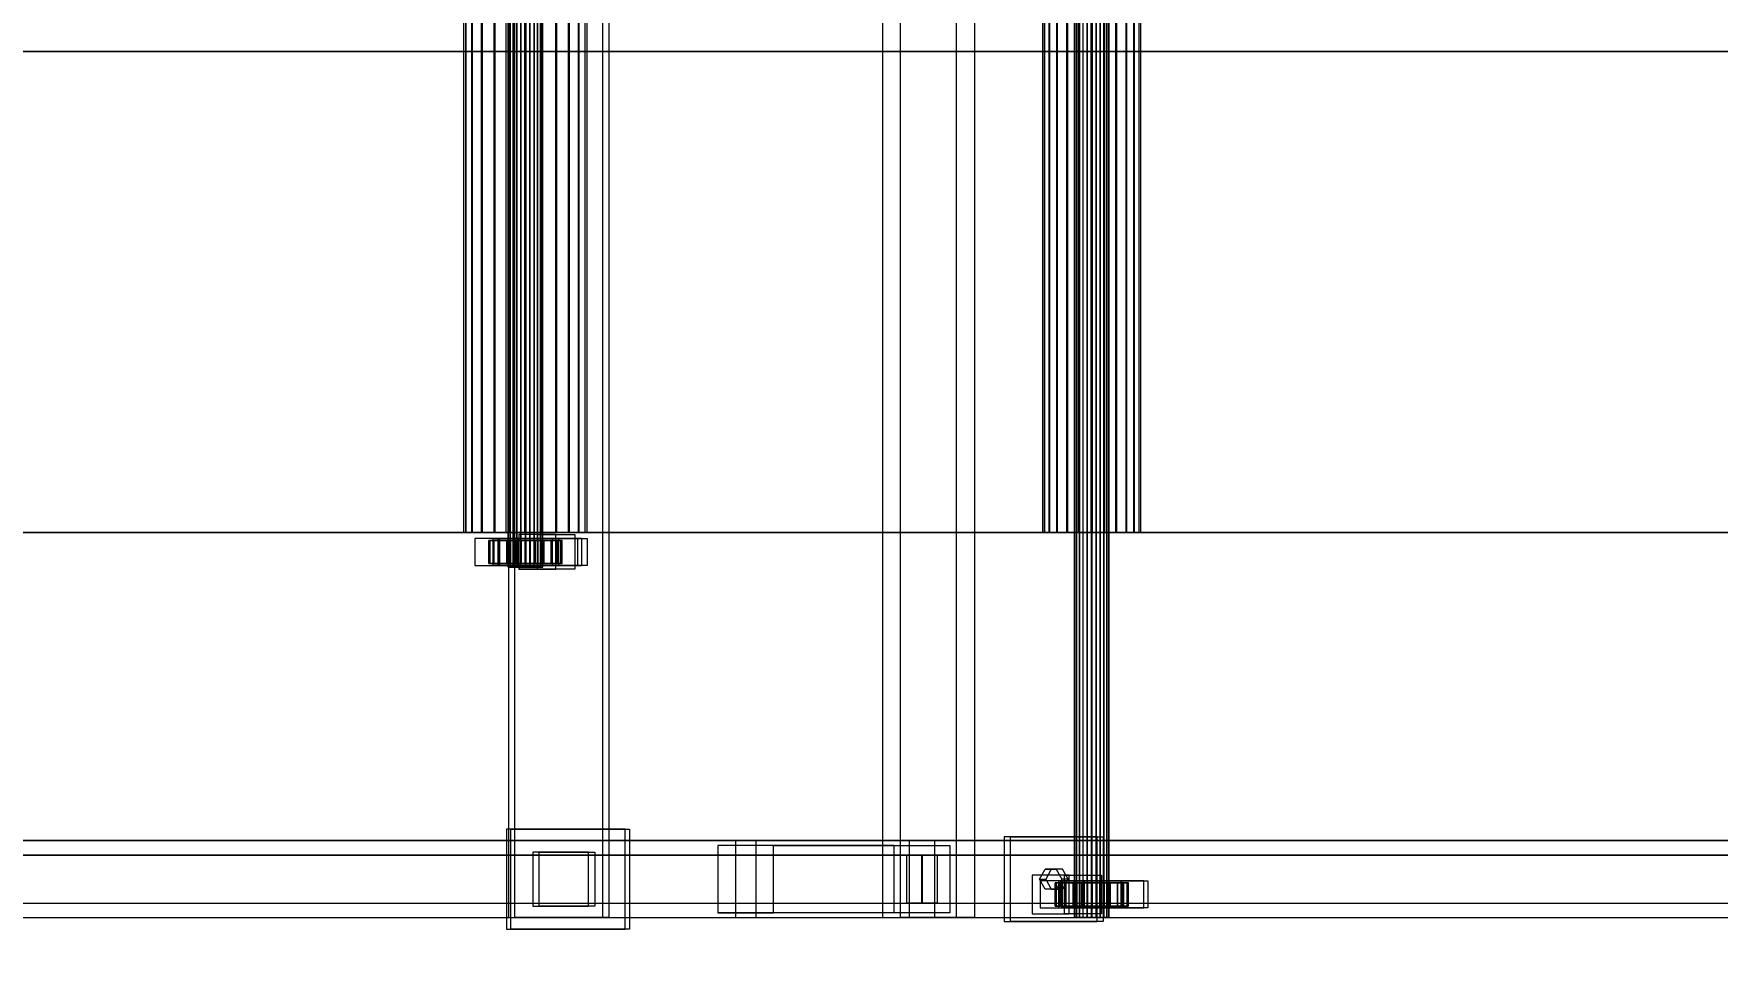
# Model space of a CAD drawing. Header units: millimetres. Extents: x -191664 to 191490, y -197311 to 10263.
# Drawn here: x 29391 to 30266, y -18473 to -17991 of the extents above; entities that cross this region are included whole.
import ezdxf

# ---------------------------------------------------------------- set-up
doc = ezdxf.new("R2010")
doc.units = ezdxf.units.MM
doc.layers.add('COTAS_INSTALACION_P', color=30, linetype='Continuous', lineweight=0)
doc.layers.add('superior_C03', color=7, linetype='Continuous', lineweight=0)
doc.dimstyles.new('PLANTA_100', dxfattribs={"dimtxt": 250, "dimasz": 150, "dimexe": 150, "dimexo": 80, "dimgap": 100, "dimtad": 1, "dimtih": 1, "dimtoh": 1, "dimdec": 1, "dimdsep": 46, "dimcen": 0.09, "dimclrd": 1, "dimclre": 1, "dimclrt": 1, "dimadec": 0, "dimazin": 0, "dimtfac": 1, "dimtdec": 4, "dimtofl": 0, "dimtmove": 0, "dimatfit": 3, "dimfxl": 1, "dimtolj": 1, "dimtzin": 0, "dimarcsym": 0})

# ---------------------------------------------------------------- blocks, each defined once
blk = doc.blocks.new('*D5')
at = {"layer": 'COTAS_INSTALACION_P', "color": 1, "lineweight": -2, "transparency": 16777216}
for p, q in [((-1000, -18080), (-1000, -25850)), ((60117.12, -18080), (60117.12, -25850)), ((-850, -25700), (59967.12, -25700))]:
    blk.add_line(p, q, dxfattribs=at)
at = {"layer": 'COTAS_INSTALACION_P', "color": 1, "transparency": 16777216}
for points in [[(-850, -25675), (-850, -25725), (-1000, -25700)], [(59967.12, -25675), (59967.12, -25725), (60117.12, -25700)]]:
    blk.add_solid(points, dxfattribs=at)
at = {"layer": 'Defpoints', "color": 0, "transparency": 16777216}
for p in [(-1000, -18000), (60117.12, -18000), (60117.12, -25700)]:
    blk.add_point(p, dxfattribs=at)

msp = doc.modelspace()

# ---------------------------------------------------------------- linework, layer by layer
at = {"layer": 'superior_C03', "color": 139, "true_color": 0x354b57}
for p, q in [((29638.17, -17550), (29638.17, -18450)), ((29641.4, -18450), (29641.4, -17550)), ((29687.09, -18450), (29687.09, -17550)), ((29690.32, -17550), (29690.32, -18450)), ((29832.38, -17550), (29832.38, -18450)), ((29841.8, -18450), (29841.8, -17550)), ((29870.9, -18450), (29870.9, -17550)), ((29880.33, -17550), (29880.33, -18450)), ((29630.22, -18253), (29620.59, -18253)), ((29620.59, -18253), (29620.59, -18267)), ((29633.52, -18253), (29620.59, -18253)), ((29676.31, -18253), (29630.09, -18253)), ((29630.09, -18253), (29630.09, -18267)), ((29632.78, -18253), (29630.09, -18253)), ((29630.22, -18267), (29630.22, -18253)), ((29630.22, -18253), (29643.15, -18253)), ((29632.78, -18267), (29632.78, -18253)), ((29632.78, -18253), (29679.01, -18253)), ((29633.52, -18267), (29633.52, -18253)), ((29633.52, -18253), (29643.15, -18253)), ((29643.15, -18253), (29643.15, -18267)), ((29662.83, -18251), (29643.57, -18251)), ((29643.57, -18251), (29643.57, -18269)), ((29653.27, -18251), (29643.57, -18251)), ((29661.04, -18253), (29651.41, -18253)), ((29651.41, -18253), (29651.41, -18267)), ((29664.33, -18253), (29651.41, -18253)), ((29653.27, -18269), (29653.27, -18251)), ((29653.27, -18251), (29672.53, -18251)), ((29661.04, -18267), (29661.04, -18253)), ((29661.04, -18253), (29673.96, -18253)), ((29662.83, -18269), (29662.83, -18251)), ((29662.83, -18251), (29672.53, -18251)), ((29664.33, -18267), (29664.33, -18253)), ((29664.33, -18253), (29673.96, -18253)), ((29672.53, -18251), (29672.53, -18269)), ((29673.96, -18253), (29673.96, -18267)), ((29676.31, -18267), (29676.31, -18253)), ((29676.31, -18253), (29679.01, -18253)), ((29679.01, -18253), (29679.01, -18267)), ((29620.59, -18267), (29630.22, -18267)), ((29620.59, -18267), (29633.52, -18267)), ((29630.09, -18267), (29676.31, -18267)), ((29630.09, -18267), (29632.78, -18267)), ((29643.15, -18267), (29630.22, -18267)), ((29679.01, -18267), (29632.78, -18267)), ((29643.15, -18267), (29633.52, -18267)), ((29643.57, -18269), (29662.83, -18269)), ((29653.27, -18269), (29643.57, -18269)), ((29651.41, -18267), (29661.04, -18267)), ((29651.41, -18267), (29664.33, -18267)), ((29672.53, -18269), (29653.27, -18269)), ((29673.96, -18267), (29661.04, -18267)), ((29672.53, -18269), (29662.83, -18269)), ((29673.96, -18267), (29664.33, -18267)), ((29679.01, -18267), (29676.31, -18267)), ((29756.03, -18410), (28600.37, -18410)), ((28611.14, -18410), (29766.81, -18410)), ((29846.25, -18410), (28690.59, -18410)), ((28704.05, -18410), (29859.72, -18410)), ((29698.83, -18404), (29637.2, -18404)), ((29637.2, -18404), (29637.2, -18456)), ((29639.35, -18404), (29637.2, -18404)), ((29639.35, -18456), (29639.35, -18404)), ((29639.35, -18404), (29700.99, -18404)), ((29698.83, -18456), (29698.83, -18404)), ((29698.83, -18404), (29700.99, -18404)), ((29700.99, -18404), (29700.99, -18456)), ((29756.03, -18410), (29756.03, -18450)), ((29766.81, -18410), (29756.03, -18410)), ((30911.7, -18410), (29756.03, -18410)), ((29766.81, -18450), (29766.81, -18410)), ((29766.81, -18410), (30922.47, -18410)), ((29846.25, -18410), (29846.25, -18450)), ((29859.72, -18410), (29846.25, -18410)), ((31001.92, -18410), (29846.25, -18410)), ((29859.72, -18450), (29859.72, -18410)), ((29859.72, -18410), (31015.38, -18410)), ((29943.9, -18408), (29895.74, -18408)), ((29895.74, -18408), (29895.74, -18452)), ((29898.97, -18408), (29895.74, -18408)), ((29898.97, -18452), (29898.97, -18408)), ((29898.97, -18408), (29947.13, -18408)), ((29943.9, -18452), (29943.9, -18408)), ((29943.9, -18408), (29947.13, -18408)), ((29947.13, -18408), (29947.13, -18452)), ((28605.71, -18417.5), (29852.93, -18417.5)), ((29853.04, -18417.5), (28605.81, -18417.5)), ((29679.77, -18416), (29650.87, -18416)), ((29650.87, -18416), (29650.87, -18444)), ((29654.11, -18416), (29650.87, -18416)), ((29654.11, -18444), (29654.11, -18416)), ((29654.11, -18416), (29683, -18416)), ((29679.77, -18444), (29679.77, -18416)), ((29679.77, -18416), (29683, -18416)), ((29683, -18416), (29683, -18444)), ((29775.87, -18412.5), (29746.98, -18412.5)), ((29746.98, -18412.5), (29746.98, -18447.5)), ((29838.54, -18412.5), (29746.98, -18412.5)), ((29775.87, -18447.5), (29775.87, -18412.5)), ((29775.87, -18412.5), (29867.43, -18412.5)), ((29838.54, -18447.5), (29838.54, -18412.5)), ((29838.54, -18412.5), (29867.43, -18412.5)), ((29845.16, -18417.5), (29860.81, -18417.5)), ((29845.16, -18442.5), (29845.16, -18417.5)), ((30909.26, -18417.5), (29845.16, -18417.5)), ((29852.93, -18442.5), (29852.93, -18417.5)), ((29852.93, -18417.5), (29853.04, -18417.5)), ((29853.04, -18417.5), (29853.04, -18442.5)), ((29860.81, -18417.5), (29860.81, -18442.5)), ((29860.81, -18417.5), (30924.91, -18417.5)), ((29867.43, -18412.5), (29867.43, -18447.5)), ((29929.45, -18428), (29910.19, -18428)), ((29910.19, -18428), (29910.19, -18448)), ((29926.99, -18428), (29910.19, -18428)), ((29926.99, -18448), (29926.99, -18428)), ((29926.99, -18428), (29946.25, -18428)), ((29929.45, -18448), (29929.45, -18428)), ((29929.45, -18428), (29946.25, -18428)), ((29946.25, -18428), (29946.25, -18448)), ((29925.92, -18431), (29914.36, -18431)), ((29914.36, -18431), (29914.36, -18445)), ((29925.67, -18431), (29914.36, -18431)), ((29968.2, -18431), (29923.9, -18431)), ((29923.9, -18431), (29923.9, -18445)), ((29926.05, -18431), (29923.9, -18431)), ((29925.67, -18445), (29925.67, -18431)), ((29925.67, -18431), (29937.23, -18431)), ((29925.92, -18445), (29925.92, -18431)), ((29925.92, -18431), (29937.23, -18431)), ((29926.05, -18445), (29926.05, -18431)), ((29926.05, -18431), (29970.35, -18431)), ((29937.23, -18431), (29937.23, -18445)), ((29956.73, -18431), (29945.18, -18431)), ((29945.18, -18431), (29945.18, -18445)), ((29956.49, -18431), (29945.18, -18431)), ((29956.49, -18445), (29956.49, -18431)), ((29956.49, -18431), (29968.04, -18431)), ((29956.73, -18445), (29956.73, -18431)), ((29956.73, -18431), (29968.04, -18431)), ((29968.04, -18431), (29968.04, -18445)), ((29968.2, -18445), (29968.2, -18431)), ((29968.2, -18431), (29970.35, -18431)), ((29970.35, -18431), (29970.35, -18445)), ((28605.71, -18442.5), (29852.93, -18442.5)), ((28605.81, -18442.5), (29853.04, -18442.5)), ((29650.87, -18444), (29679.77, -18444)), ((29650.87, -18444), (29654.11, -18444)), ((29683, -18444), (29654.11, -18444)), ((29683, -18444), (29679.77, -18444)), ((29860.81, -18442.5), (29845.16, -18442.5)), ((29845.16, -18442.5), (30909.26, -18442.5)), ((29853.04, -18442.5), (29852.93, -18442.5)), ((29860.81, -18442.5), (30924.91, -18442.5)), ((29914.36, -18445), (29925.92, -18445)), ((29914.36, -18445), (29925.67, -18445)), ((29923.9, -18445), (29968.2, -18445)), ((29923.9, -18445), (29926.05, -18445)), ((29937.23, -18445), (29925.67, -18445)), ((29937.23, -18445), (29925.92, -18445)), ((29970.35, -18445), (29926.05, -18445)), ((29945.18, -18445), (29956.73, -18445)), ((29945.18, -18445), (29956.49, -18445)), ((29968.04, -18445), (29956.49, -18445)), ((29968.04, -18445), (29956.73, -18445)), ((29970.35, -18445), (29968.2, -18445)), ((28600.37, -18450), (29756.03, -18450)), ((28611.14, -18450), (29766.81, -18450)), ((28690.59, -18450), (29846.25, -18450)), ((28704.05, -18450), (29859.72, -18450)), ((29638.17, -18450), (29687.09, -18450)), ((29638.17, -18450), (29641.4, -18450)), ((29690.32, -18450), (29641.4, -18450)), ((29690.32, -18450), (29687.09, -18450)), ((29746.98, -18447.5), (29775.87, -18447.5)), ((29838.54, -18447.5), (29746.98, -18447.5)), ((29756.03, -18450), (29766.81, -18450)), ((29756.03, -18450), (30911.7, -18450)), ((29766.81, -18450), (30922.47, -18450)), ((29867.43, -18447.5), (29775.87, -18447.5)), ((29832.38, -18450), (29870.9, -18450)), ((29832.38, -18450), (29841.8, -18450)), ((29867.43, -18447.5), (29838.54, -18447.5)), ((29880.33, -18450), (29841.8, -18450)), ((29846.25, -18450), (29859.72, -18450)), ((29846.25, -18450), (31001.92, -18450)), ((29859.72, -18450), (31015.38, -18450)), ((29880.33, -18450), (29870.9, -18450)), ((29895.74, -18452), (29943.9, -18452)), ((29895.74, -18452), (29898.97, -18452)), ((29947.13, -18452), (29898.97, -18452)), ((29910.19, -18448), (29929.45, -18448)), ((29910.19, -18448), (29926.99, -18448)), ((29946.25, -18448), (29926.99, -18448)), ((29946.25, -18448), (29929.45, -18448)), ((29947.13, -18452), (29943.9, -18452)), ((29637.2, -18456), (29698.83, -18456)), ((29637.2, -18456), (29639.35, -18456)), ((29700.99, -18456), (29639.35, -18456)), ((29700.99, -18456), (29698.83, -18456))]:
    msp.add_line(p, q, dxfattribs=at)
at = {"layer": 'superior_C03', "color": 9, "true_color": 0xbac6cb}
for p, q in [((29932.2, -18450), (29932.2, -17550)), ((29932.48, -18450), (29932.48, -17550)), ((29932.53, -18450), (29932.53, -17550)), ((29933.36, -18450), (29933.36, -17550)), ((29933.46, -18450), (29933.46, -17550)), ((29934.77, -18450), (29934.77, -17550)), ((29934.91, -18450), (29934.91, -17550)), ((29936.62, -18450), (29936.62, -17550)), ((29936.79, -18450), (29936.79, -17550)), ((29938.78, -18450), (29938.78, -17550)), ((29938.97, -18450), (29938.97, -17550)), ((29941.1, -18450), (29941.1, -17550)), ((29941.3, -18450), (29941.3, -17550)), ((29943.44, -18450), (29943.44, -17550)), ((29943.63, -18450), (29943.63, -17550)), ((29945.62, -18450), (29945.62, -17550)), ((29945.79, -18450), (29945.79, -17550)), ((29947.5, -18450), (29947.5, -17550)), ((29947.63, -18450), (29947.63, -17550)), ((29948.95, -18450), (29948.95, -17550)), ((29949.04, -18450), (29949.04, -17550)), ((29949.87, -17550), (29949.87, -18450)), ((29949.92, -18450), (29949.92, -17550)), ((29950.2, -18450), (29950.2, -17550)), ((29638.01, -18268), (29638.01, -17732)), ((29638.29, -18268), (29638.29, -17732)), ((29638.34, -18268), (29638.34, -17732)), ((29639.16, -18268), (29639.16, -17732)), ((29639.26, -18268), (29639.26, -17732)), ((29640.57, -18268), (29640.57, -17732)), ((29640.71, -18268), (29640.71, -17732)), ((29642.42, -18268), (29642.42, -17732)), ((29642.59, -18268), (29642.59, -17732)), ((29644.58, -18268), (29644.58, -17732)), ((29644.77, -18268), (29644.77, -17732)), ((29646.91, -18268), (29646.91, -17732)), ((29647.11, -18268), (29647.11, -17732)), ((29649.24, -18268), (29649.24, -17732)), ((29649.43, -18268), (29649.43, -17732)), ((29651.42, -18268), (29651.42, -17732)), ((29651.59, -18268), (29651.59, -17732)), ((29653.3, -18268), (29653.3, -17732)), ((29653.44, -18268), (29653.44, -17732)), ((29654.75, -18268), (29654.75, -17732)), ((29654.85, -18268), (29654.85, -17732)), ((29655.67, -17732), (29655.67, -18268)), ((29655.73, -18268), (29655.73, -17732)), ((29656.01, -18268), (29656.01, -17732)), ((29638.34, -18268), (29638.01, -18268)), ((29638.01, -18268), (29638.29, -18268)), ((29638.29, -18268), (29639.16, -18268)), ((29639.26, -18268), (29638.34, -18268)), ((29639.16, -18268), (29640.57, -18268)), ((29640.71, -18268), (29639.26, -18268)), ((29640.57, -18268), (29642.42, -18268)), ((29642.59, -18268), (29640.71, -18268)), ((29642.42, -18268), (29644.58, -18268)), ((29644.77, -18268), (29642.59, -18268)), ((29644.58, -18268), (29646.91, -18268)), ((29647.11, -18268), (29644.77, -18268)), ((29646.91, -18268), (29649.24, -18268)), ((29649.43, -18268), (29647.11, -18268)), ((29649.24, -18268), (29651.42, -18268)), ((29651.59, -18268), (29649.43, -18268)), ((29651.42, -18268), (29653.3, -18268)), ((29653.44, -18268), (29651.59, -18268)), ((29653.3, -18268), (29654.75, -18268)), ((29654.85, -18268), (29653.44, -18268)), ((29654.75, -18268), (29655.67, -18268)), ((29655.73, -18268), (29654.85, -18268)), ((29655.67, -18268), (29656.01, -18268)), ((29656.01, -18268), (29655.73, -18268)), ((29932.53, -18450), (29932.2, -18450)), ((29932.2, -18450), (29932.48, -18450)), ((29932.48, -18450), (29933.36, -18450)), ((29933.46, -18450), (29932.53, -18450)), ((29933.36, -18450), (29934.77, -18450)), ((29934.91, -18450), (29933.46, -18450)), ((29934.77, -18450), (29936.62, -18450)), ((29936.79, -18450), (29934.91, -18450)), ((29936.62, -18450), (29938.78, -18450)), ((29938.97, -18450), (29936.79, -18450)), ((29938.78, -18450), (29941.1, -18450)), ((29941.3, -18450), (29938.97, -18450)), ((29941.1, -18450), (29943.44, -18450)), ((29943.63, -18450), (29941.3, -18450)), ((29943.44, -18450), (29945.62, -18450)), ((29945.79, -18450), (29943.63, -18450)), ((29945.62, -18450), (29947.5, -18450)), ((29947.63, -18450), (29945.79, -18450)), ((29947.5, -18450), (29948.95, -18450)), ((29949.04, -18450), (29947.63, -18450)), ((29948.95, -18450), (29949.87, -18450)), ((29949.92, -18450), (29949.04, -18450)), ((29949.87, -18450), (29950.2, -18450)), ((29950.2, -18450), (29949.92, -18450))]:
    msp.add_line(p, q, dxfattribs=at)
at = {"layer": 'superior_C03', "color": 252, "true_color": 0x83939a}
for p, q in [((29615.01, -18250), (29615.01, -17750)), ((29616.01, -18250), (29616.01, -17750)), ((29616.19, -18250), (29616.19, -17750)), ((29619.12, -18250), (29619.12, -17750)), ((29619.47, -18250), (29619.47, -17750)), ((29624.14, -18250), (29624.14, -17750)), ((29624.63, -18250), (29624.63, -17750)), ((29630.71, -18250), (29630.71, -17750)), ((29631.31, -18250), (29631.31, -17750)), ((29638.39, -18250), (29638.39, -17750)), ((29639.06, -18250), (29639.06, -17750)), ((29646.66, -18250), (29646.66, -17750)), ((29647.36, -18250), (29647.36, -17750)), ((29654.95, -18250), (29654.95, -17750)), ((29655.63, -18250), (29655.63, -17750)), ((29662.71, -18250), (29662.71, -17750)), ((29663.31, -18250), (29663.31, -17750)), ((29669.39, -18250), (29669.39, -17750)), ((29669.88, -18250), (29669.88, -17750)), ((29674.54, -18250), (29674.54, -17750)), ((29674.89, -18250), (29674.89, -17750)), ((29677.83, -17750), (29677.83, -18250)), ((29678.01, -18250), (29678.01, -17750)), ((29679.01, -18250), (29679.01, -17750)), ((29915.8, -18250), (29915.8, -17750)), ((29916.6, -18250), (29916.6, -17750)), ((29916.74, -18250), (29916.74, -17750)), ((29919.07, -18250), (29919.07, -17750)), ((29919.34, -18250), (29919.34, -17750)), ((29923.05, -18250), (29923.05, -17750)), ((29923.44, -18250), (29923.44, -17750)), ((29928.26, -18250), (29928.26, -17750)), ((29928.74, -18250), (29928.74, -17750)), ((29934.36, -18250), (29934.36, -17750)), ((29934.9, -18250), (29934.9, -17750)), ((29940.93, -18250), (29940.93, -17750)), ((29941.48, -18250), (29941.48, -17750)), ((29947.51, -18250), (29947.51, -17750)), ((29948.04, -18250), (29948.04, -17750)), ((29953.66, -18250), (29953.66, -17750)), ((29954.14, -18250), (29954.14, -17750)), ((29958.97, -18250), (29958.97, -17750)), ((29959.36, -18250), (29959.36, -17750)), ((29963.06, -18250), (29963.06, -17750)), ((29963.34, -18250), (29963.34, -17750)), ((29965.66, -17750), (29965.66, -18250)), ((29965.81, -18250), (29965.81, -17750)), ((29966.6, -18250), (29966.6, -17750)), ((29616.19, -18250), (29615.01, -18250)), ((29615.01, -18250), (29616.01, -18250)), ((29616.01, -18250), (29619.12, -18250)), ((29619.47, -18250), (29616.19, -18250)), ((29619.12, -18250), (29624.14, -18250)), ((29624.63, -18250), (29619.47, -18250)), ((29624.14, -18250), (29630.71, -18250)), ((29631.31, -18250), (29624.63, -18250)), ((29630.71, -18250), (29638.39, -18250)), ((29639.06, -18250), (29631.31, -18250)), ((29638.39, -18250), (29646.66, -18250)), ((29647.36, -18250), (29639.06, -18250)), ((29646.66, -18250), (29654.95, -18250)), ((29655.63, -18250), (29647.36, -18250)), ((29654.95, -18250), (29662.71, -18250)), ((29663.31, -18250), (29655.63, -18250)), ((29662.71, -18250), (29669.39, -18250)), ((29669.88, -18250), (29663.31, -18250)), ((29669.39, -18250), (29674.54, -18250)), ((29674.89, -18250), (29669.88, -18250)), ((29674.54, -18250), (29677.83, -18250)), ((29678.01, -18250), (29674.89, -18250)), ((29677.83, -18250), (29679.01, -18250)), ((29679.01, -18250), (29678.01, -18250)), ((29916.74, -18250), (29915.8, -18250)), ((29915.8, -18250), (29916.6, -18250)), ((29916.6, -18250), (29919.07, -18250)), ((29919.34, -18250), (29916.74, -18250)), ((29919.07, -18250), (29923.05, -18250)), ((29923.44, -18250), (29919.34, -18250)), ((29923.05, -18250), (29928.26, -18250)), ((29928.74, -18250), (29923.44, -18250)), ((29928.26, -18250), (29934.36, -18250)), ((29934.9, -18250), (29928.74, -18250)), ((29934.36, -18250), (29940.93, -18250)), ((29941.48, -18250), (29934.9, -18250)), ((29940.93, -18250), (29947.51, -18250)), ((29948.04, -18250), (29941.48, -18250)), ((29947.51, -18250), (29953.66, -18250)), ((29954.14, -18250), (29948.04, -18250)), ((29953.66, -18250), (29958.97, -18250)), ((29959.36, -18250), (29954.14, -18250)), ((29958.97, -18250), (29963.06, -18250)), ((29963.34, -18250), (29959.36, -18250)), ((29963.06, -18250), (29965.66, -18250)), ((29965.81, -18250), (29963.34, -18250)), ((29965.66, -18250), (29966.6, -18250)), ((29966.6, -18250), (29965.81, -18250))]:
    msp.add_line(p, q, dxfattribs=at)
at = {"layer": 'superior_C03', "color": 139, "true_color": 0x345e4e}
for p, q in [((29636.77, -17750), (29636.77, -18000)), ((29638.39, -18000), (29638.39, -17750)), ((28692.98, -18000), (29636.77, -18000)), ((29638.39, -18000), (28694.6, -18000)), ((29636.77, -18000), (29636.77, -18250)), ((29636.77, -18000), (30580.57, -18000)), ((29638.39, -18250), (29638.39, -18000)), ((30582.18, -18000), (29638.39, -18000)), ((28692.98, -18250), (29636.77, -18250)), ((28694.6, -18250), (29638.39, -18250)), ((29636.77, -18250), (29638.39, -18250)), ((29636.77, -18250), (30580.57, -18250)), ((29638.39, -18250), (30582.18, -18250))]:
    msp.add_line(p, q, dxfattribs=at)
at = {"layer": 'superior_C03', "color": 251, "true_color": 0x586d65}
for p, q in [((36944.05, -18250), (27467.6, -18250)), ((27468.94, -18250), (36945.39, -18250))]:
    msp.add_line(p, q, dxfattribs=at)
at = {"layer": 'superior_C03', "color": 155, "true_color": 0x617580}
for p, q in [((29628.6, -18254), (29628.01, -18254)), ((29628.01, -18254), (29638.01, -18254)), ((29628.01, -18266), (29628.01, -18254)), ((29628.01, -18254), (29628.71, -18254)), ((29630.45, -18254), (29628.6, -18254)), ((29628.6, -18254), (29638.29, -18254)), ((29628.6, -18266), (29628.6, -18254)), ((29628.71, -18254), (29638.34, -18254)), ((29628.71, -18266), (29628.71, -18254)), ((29628.71, -18254), (29630.66, -18254)), ((29633.43, -18254), (29630.45, -18254)), ((29630.45, -18254), (29639.16, -18254)), ((29630.45, -18266), (29630.45, -18254)), ((29630.66, -18254), (29639.26, -18254)), ((29630.66, -18266), (29630.66, -18254)), ((29630.66, -18254), (29633.72, -18254)), ((29637.33, -18254), (29633.43, -18254)), ((29633.43, -18254), (29640.57, -18254)), ((29633.43, -18266), (29633.43, -18254)), ((29633.72, -18254), (29640.71, -18254)), ((29633.72, -18266), (29633.72, -18254)), ((29633.72, -18254), (29637.69, -18254)), ((29641.89, -18254), (29637.33, -18254)), ((29637.33, -18254), (29642.42, -18254)), ((29637.33, -18266), (29637.33, -18254)), ((29637.69, -18254), (29642.59, -18254)), ((29637.69, -18266), (29637.69, -18254)), ((29637.69, -18254), (29642.29, -18254)), ((29638.01, -18254), (29638.29, -18254)), ((29638.01, -18254), (29638.01, -18266)), ((29638.34, -18254), (29638.01, -18254)), ((29638.29, -18254), (29639.16, -18254)), ((29638.29, -18254), (29638.29, -18266)), ((29638.34, -18254), (29638.34, -18266)), ((29639.26, -18254), (29638.34, -18254)), ((29639.16, -18254), (29640.57, -18254)), ((29639.16, -18254), (29639.16, -18266)), ((29639.26, -18254), (29639.26, -18266)), ((29640.71, -18254), (29639.26, -18254)), ((29640.57, -18254), (29642.42, -18254)), ((29640.57, -18254), (29640.57, -18266)), ((29640.71, -18254), (29640.71, -18266)), ((29642.59, -18254), (29640.71, -18254)), ((29646.8, -18254), (29641.89, -18254)), ((29641.89, -18254), (29644.58, -18254)), ((29641.89, -18266), (29641.89, -18254)), ((29642.29, -18254), (29644.77, -18254)), ((29642.29, -18266), (29642.29, -18254)), ((29642.29, -18254), (29647.21, -18254)), ((29642.42, -18254), (29644.58, -18254)), ((29642.42, -18254), (29642.42, -18266)), ((29642.59, -18254), (29642.59, -18266)), ((29644.77, -18254), (29642.59, -18254)), ((29644.58, -18254), (29646.91, -18254)), ((29644.58, -18254), (29644.58, -18266)), ((29644.77, -18254), (29644.77, -18266)), ((29647.11, -18254), (29644.77, -18254)), ((29651.73, -18254), (29646.8, -18254)), ((29646.8, -18254), (29646.91, -18254)), ((29646.8, -18266), (29646.8, -18254)), ((29646.91, -18254), (29649.24, -18254)), ((29646.91, -18254), (29646.91, -18266)), ((29647.21, -18254), (29647.11, -18254)), ((29647.11, -18254), (29647.11, -18266)), ((29649.43, -18254), (29647.11, -18254)), ((29647.21, -18266), (29647.21, -18254)), ((29647.21, -18254), (29652.12, -18254)), ((29651.73, -18254), (29649.24, -18254)), ((29649.24, -18254), (29651.42, -18254)), ((29649.24, -18254), (29649.24, -18266)), ((29652.12, -18254), (29649.43, -18254)), ((29649.43, -18254), (29649.43, -18266)), ((29651.59, -18254), (29649.43, -18254)), ((29656.33, -18254), (29651.42, -18254)), ((29651.42, -18254), (29653.3, -18254)), ((29651.42, -18254), (29651.42, -18266)), ((29656.69, -18254), (29651.59, -18254)), ((29651.59, -18254), (29651.59, -18266)), ((29653.44, -18254), (29651.59, -18254)), ((29656.33, -18254), (29651.73, -18254)), ((29651.73, -18266), (29651.73, -18254)), ((29652.12, -18266), (29652.12, -18254)), ((29652.12, -18254), (29656.69, -18254)), ((29660.3, -18254), (29653.3, -18254)), ((29653.3, -18254), (29654.75, -18254)), ((29653.3, -18254), (29653.3, -18266)), ((29660.59, -18254), (29653.44, -18254)), ((29653.44, -18254), (29653.44, -18266)), ((29654.85, -18254), (29653.44, -18254)), ((29663.36, -18254), (29654.75, -18254)), ((29654.75, -18254), (29655.67, -18254)), ((29654.75, -18254), (29654.75, -18266)), ((29663.56, -18254), (29654.85, -18254)), ((29654.85, -18254), (29654.85, -18266)), ((29655.73, -18254), (29654.85, -18254)), ((29655.67, -18254), (29665.31, -18254)), ((29655.67, -18266), (29655.67, -18254)), ((29655.67, -18254), (29656.01, -18254)), ((29665.41, -18254), (29655.73, -18254)), ((29655.73, -18254), (29655.73, -18266)), ((29656.01, -18254), (29655.73, -18254)), ((29666.01, -18254), (29656.01, -18254)), ((29656.01, -18254), (29656.01, -18266)), ((29660.3, -18254), (29656.33, -18254)), ((29656.33, -18266), (29656.33, -18254)), ((29656.69, -18266), (29656.69, -18254)), ((29656.69, -18254), (29660.59, -18254)), ((29663.36, -18254), (29660.3, -18254)), ((29660.3, -18266), (29660.3, -18254)), ((29660.59, -18266), (29660.59, -18254)), ((29660.59, -18254), (29663.56, -18254)), ((29665.31, -18254), (29663.36, -18254)), ((29663.36, -18266), (29663.36, -18254)), ((29663.56, -18266), (29663.56, -18254)), ((29663.56, -18254), (29665.41, -18254)), ((29665.31, -18254), (29665.31, -18266)), ((29666.01, -18254), (29665.31, -18254)), ((29665.41, -18266), (29665.41, -18254)), ((29665.41, -18254), (29666.01, -18254)), ((29666.01, -18266), (29666.01, -18254)), ((29638.01, -18266), (29628.01, -18266)), ((29628.01, -18266), (29628.6, -18266)), ((29628.71, -18266), (29628.01, -18266)), ((29638.29, -18266), (29628.6, -18266)), ((29628.6, -18266), (29630.45, -18266)), ((29638.34, -18266), (29628.71, -18266)), ((29630.66, -18266), (29628.71, -18266)), ((29639.16, -18266), (29630.45, -18266)), ((29630.45, -18266), (29633.43, -18266)), ((29639.26, -18266), (29630.66, -18266)), ((29633.72, -18266), (29630.66, -18266)), ((29640.57, -18266), (29633.43, -18266)), ((29633.43, -18266), (29637.33, -18266)), ((29640.71, -18266), (29633.72, -18266)), ((29637.69, -18266), (29633.72, -18266)), ((29642.42, -18266), (29637.33, -18266)), ((29637.33, -18266), (29641.89, -18266)), ((29642.59, -18266), (29637.69, -18266)), ((29642.29, -18266), (29637.69, -18266)), ((29638.29, -18266), (29638.01, -18266)), ((29638.01, -18266), (29638.34, -18266)), ((29639.16, -18266), (29638.29, -18266)), ((29638.34, -18266), (29639.26, -18266)), ((29640.57, -18266), (29639.16, -18266)), ((29639.26, -18266), (29640.71, -18266)), ((29642.42, -18266), (29640.57, -18266)), ((29640.71, -18266), (29642.59, -18266)), ((29644.58, -18266), (29641.89, -18266)), ((29641.89, -18266), (29646.8, -18266)), ((29644.77, -18266), (29642.29, -18266)), ((29647.21, -18266), (29642.29, -18266)), ((29644.58, -18266), (29642.42, -18266)), ((29642.59, -18266), (29644.77, -18266)), ((29646.91, -18266), (29644.58, -18266)), ((29644.77, -18266), (29647.11, -18266)), ((29646.91, -18266), (29646.8, -18266)), ((29646.8, -18266), (29651.73, -18266)), ((29649.24, -18266), (29646.91, -18266)), ((29647.11, -18266), (29647.21, -18266)), ((29647.11, -18266), (29649.43, -18266)), ((29652.12, -18266), (29647.21, -18266)), ((29651.42, -18266), (29649.24, -18266)), ((29649.24, -18266), (29651.73, -18266)), ((29649.43, -18266), (29652.12, -18266)), ((29649.43, -18266), (29651.59, -18266)), ((29653.3, -18266), (29651.42, -18266)), ((29651.42, -18266), (29656.33, -18266)), ((29651.59, -18266), (29656.69, -18266)), ((29651.59, -18266), (29653.44, -18266)), ((29651.73, -18266), (29656.33, -18266)), ((29656.69, -18266), (29652.12, -18266)), ((29654.75, -18266), (29653.3, -18266)), ((29653.3, -18266), (29660.3, -18266)), ((29653.44, -18266), (29660.59, -18266)), ((29653.44, -18266), (29654.85, -18266)), ((29655.67, -18266), (29654.75, -18266)), ((29654.75, -18266), (29663.36, -18266)), ((29654.85, -18266), (29663.56, -18266)), ((29654.85, -18266), (29655.73, -18266)), ((29665.31, -18266), (29655.67, -18266)), ((29656.01, -18266), (29655.67, -18266)), ((29655.73, -18266), (29665.41, -18266)), ((29655.73, -18266), (29656.01, -18266)), ((29656.01, -18266), (29666.01, -18266)), ((29656.33, -18266), (29660.3, -18266)), ((29660.59, -18266), (29656.69, -18266)), ((29660.3, -18266), (29663.36, -18266)), ((29663.56, -18266), (29660.59, -18266)), ((29663.36, -18266), (29665.31, -18266)), ((29665.41, -18266), (29663.56, -18266)), ((29665.31, -18266), (29666.01, -18266)), ((29666.01, -18266), (29665.41, -18266)), ((29922.8, -18432), (29922.2, -18432)), ((29922.2, -18432), (29932.2, -18432)), ((29922.2, -18444), (29922.2, -18432)), ((29922.2, -18432), (29922.9, -18432)), ((29924.64, -18432), (29922.8, -18432)), ((29922.8, -18432), (29932.48, -18432)), ((29922.8, -18444), (29922.8, -18432)), ((29922.9, -18432), (29932.53, -18432)), ((29922.9, -18444), (29922.9, -18432)), ((29922.9, -18432), (29924.85, -18432)), ((29927.62, -18432), (29924.64, -18432)), ((29924.64, -18432), (29933.36, -18432)), ((29924.64, -18444), (29924.64, -18432)), ((29924.85, -18432), (29933.46, -18432)), ((29924.85, -18444), (29924.85, -18432)), ((29924.85, -18432), (29927.91, -18432)), ((29931.52, -18432), (29927.62, -18432)), ((29927.62, -18432), (29934.77, -18432)), ((29927.62, -18444), (29927.62, -18432)), ((29927.91, -18432), (29934.91, -18432)), ((29927.91, -18444), (29927.91, -18432)), ((29927.91, -18432), (29931.88, -18432)), ((29936.08, -18432), (29931.52, -18432)), ((29931.52, -18432), (29936.62, -18432)), ((29931.52, -18444), (29931.52, -18432)), ((29931.88, -18432), (29936.79, -18432)), ((29931.88, -18444), (29931.88, -18432)), ((29931.88, -18432), (29936.48, -18432)), ((29932.2, -18432), (29932.48, -18432)), ((29932.2, -18432), (29932.2, -18444)), ((29932.53, -18432), (29932.2, -18432)), ((29932.48, -18432), (29933.36, -18432)), ((29932.48, -18432), (29932.48, -18444)), ((29932.53, -18432), (29932.53, -18444)), ((29933.46, -18432), (29932.53, -18432)), ((29933.36, -18432), (29934.77, -18432)), ((29933.36, -18432), (29933.36, -18444)), ((29933.46, -18432), (29933.46, -18444)), ((29934.91, -18432), (29933.46, -18432)), ((29934.77, -18432), (29936.62, -18432)), ((29934.77, -18432), (29934.77, -18444)), ((29934.91, -18432), (29934.91, -18444)), ((29936.79, -18432), (29934.91, -18432)), ((29941, -18432), (29936.08, -18432)), ((29936.08, -18432), (29938.78, -18432)), ((29936.08, -18444), (29936.08, -18432)), ((29936.48, -18432), (29938.97, -18432)), ((29936.48, -18444), (29936.48, -18432)), ((29936.48, -18432), (29941.41, -18432)), ((29936.62, -18432), (29938.78, -18432)), ((29936.62, -18432), (29936.62, -18444)), ((29936.79, -18432), (29936.79, -18444)), ((29938.97, -18432), (29936.79, -18432)), ((29938.78, -18432), (29941.1, -18432)), ((29938.78, -18432), (29938.78, -18444)), ((29938.97, -18432), (29938.97, -18444)), ((29941.3, -18432), (29938.97, -18432)), ((29945.92, -18432), (29941, -18432)), ((29941, -18432), (29941.1, -18432)), ((29941, -18444), (29941, -18432)), ((29941.1, -18432), (29943.44, -18432)), ((29941.1, -18432), (29941.1, -18444)), ((29941.41, -18432), (29941.3, -18432)), ((29941.3, -18432), (29941.3, -18444)), ((29943.63, -18432), (29941.3, -18432)), ((29941.41, -18444), (29941.41, -18432)), ((29941.41, -18432), (29946.32, -18432)), ((29945.92, -18432), (29943.44, -18432)), ((29943.44, -18432), (29945.62, -18432)), ((29943.44, -18432), (29943.44, -18444)), ((29946.32, -18432), (29943.63, -18432)), ((29943.63, -18432), (29943.63, -18444)), ((29945.79, -18432), (29943.63, -18432)), ((29950.52, -18432), (29945.62, -18432)), ((29945.62, -18432), (29947.5, -18432)), ((29945.62, -18432), (29945.62, -18444)), ((29950.88, -18432), (29945.79, -18432)), ((29945.79, -18432), (29945.79, -18444)), ((29947.63, -18432), (29945.79, -18432)), ((29950.52, -18432), (29945.92, -18432)), ((29945.92, -18444), (29945.92, -18432)), ((29946.32, -18444), (29946.32, -18432)), ((29946.32, -18432), (29950.88, -18432)), ((29954.49, -18432), (29947.5, -18432)), ((29947.5, -18432), (29948.95, -18432)), ((29947.5, -18432), (29947.5, -18444)), ((29954.78, -18432), (29947.63, -18432)), ((29947.63, -18432), (29947.63, -18444)), ((29949.04, -18432), (29947.63, -18432)), ((29957.55, -18432), (29948.95, -18432)), ((29948.95, -18432), (29949.87, -18432)), ((29948.95, -18432), (29948.95, -18444)), ((29957.76, -18432), (29949.04, -18432)), ((29949.04, -18432), (29949.04, -18444)), ((29949.92, -18432), (29949.04, -18432)), ((29949.87, -18432), (29959.5, -18432)), ((29949.87, -18444), (29949.87, -18432)), ((29949.87, -18432), (29950.2, -18432)), ((29959.61, -18432), (29949.92, -18432)), ((29949.92, -18432), (29949.92, -18444)), ((29950.2, -18432), (29949.92, -18432)), ((29960.2, -18432), (29950.2, -18432)), ((29950.2, -18432), (29950.2, -18444)), ((29954.49, -18432), (29950.52, -18432)), ((29950.52, -18444), (29950.52, -18432)), ((29950.88, -18444), (29950.88, -18432)), ((29950.88, -18432), (29954.78, -18432)), ((29957.55, -18432), (29954.49, -18432)), ((29954.49, -18444), (29954.49, -18432)), ((29954.78, -18444), (29954.78, -18432)), ((29954.78, -18432), (29957.76, -18432)), ((29959.5, -18432), (29957.55, -18432)), ((29957.55, -18444), (29957.55, -18432)), ((29957.76, -18444), (29957.76, -18432)), ((29957.76, -18432), (29959.61, -18432)), ((29959.5, -18432), (29959.5, -18444)), ((29960.2, -18432), (29959.5, -18432)), ((29959.61, -18444), (29959.61, -18432)), ((29959.61, -18432), (29960.2, -18432)), ((29960.2, -18444), (29960.2, -18432)), ((29932.2, -18444), (29922.2, -18444)), ((29922.2, -18444), (29922.8, -18444)), ((29922.9, -18444), (29922.2, -18444)), ((29932.48, -18444), (29922.8, -18444)), ((29922.8, -18444), (29924.64, -18444)), ((29932.53, -18444), (29922.9, -18444)), ((29924.85, -18444), (29922.9, -18444)), ((29933.36, -18444), (29924.64, -18444)), ((29924.64, -18444), (29927.62, -18444)), ((29933.46, -18444), (29924.85, -18444)), ((29927.91, -18444), (29924.85, -18444)), ((29934.77, -18444), (29927.62, -18444)), ((29927.62, -18444), (29931.52, -18444)), ((29934.91, -18444), (29927.91, -18444)), ((29931.88, -18444), (29927.91, -18444)), ((29936.62, -18444), (29931.52, -18444)), ((29931.52, -18444), (29936.08, -18444)), ((29936.79, -18444), (29931.88, -18444)), ((29936.48, -18444), (29931.88, -18444)), ((29932.48, -18444), (29932.2, -18444)), ((29932.2, -18444), (29932.53, -18444)), ((29933.36, -18444), (29932.48, -18444)), ((29932.53, -18444), (29933.46, -18444)), ((29934.77, -18444), (29933.36, -18444)), ((29933.46, -18444), (29934.91, -18444)), ((29936.62, -18444), (29934.77, -18444)), ((29934.91, -18444), (29936.79, -18444)), ((29938.78, -18444), (29936.08, -18444)), ((29936.08, -18444), (29941, -18444)), ((29938.97, -18444), (29936.48, -18444)), ((29941.41, -18444), (29936.48, -18444)), ((29938.78, -18444), (29936.62, -18444)), ((29936.79, -18444), (29938.97, -18444)), ((29941.1, -18444), (29938.78, -18444)), ((29938.97, -18444), (29941.3, -18444)), ((29941.1, -18444), (29941, -18444)), ((29941, -18444), (29945.92, -18444)), ((29943.44, -18444), (29941.1, -18444)), ((29941.3, -18444), (29941.41, -18444)), ((29941.3, -18444), (29943.63, -18444)), ((29946.32, -18444), (29941.41, -18444)), ((29945.62, -18444), (29943.44, -18444)), ((29943.44, -18444), (29945.92, -18444)), ((29943.63, -18444), (29946.32, -18444)), ((29943.63, -18444), (29945.79, -18444)), ((29947.5, -18444), (29945.62, -18444)), ((29945.62, -18444), (29950.52, -18444)), ((29945.79, -18444), (29950.88, -18444)), ((29945.79, -18444), (29947.63, -18444)), ((29945.92, -18444), (29950.52, -18444)), ((29950.88, -18444), (29946.32, -18444)), ((29948.95, -18444), (29947.5, -18444)), ((29947.5, -18444), (29954.49, -18444)), ((29947.63, -18444), (29954.78, -18444)), ((29947.63, -18444), (29949.04, -18444)), ((29949.87, -18444), (29948.95, -18444)), ((29948.95, -18444), (29957.55, -18444)), ((29949.04, -18444), (29957.76, -18444)), ((29949.04, -18444), (29949.92, -18444)), ((29959.5, -18444), (29949.87, -18444)), ((29950.2, -18444), (29949.87, -18444)), ((29949.92, -18444), (29959.61, -18444)), ((29949.92, -18444), (29950.2, -18444)), ((29950.2, -18444), (29960.2, -18444)), ((29950.52, -18444), (29954.49, -18444)), ((29954.78, -18444), (29950.88, -18444)), ((29954.49, -18444), (29957.55, -18444)), ((29957.76, -18444), (29954.78, -18444)), ((29957.55, -18444), (29959.5, -18444)), ((29959.61, -18444), (29957.76, -18444)), ((29959.5, -18444), (29960.2, -18444)), ((29960.2, -18444), (29959.61, -18444))]:
    msp.add_line(p, q, dxfattribs=at)
at = {"layer": 'superior_C03', "color": 9, "true_color": 0xbdc8cc}
for p, q in [((29914.04, -18430), (29916.93, -18424.8)), ((29916.93, -18424.8), (29922.71, -18424.8)), ((29920.16, -18424.8), (29916.93, -18424.8)), ((29920.16, -18424.8), (29917.27, -18430)), ((29925.94, -18424.8), (29920.16, -18424.8)), ((29922.71, -18424.8), (29925.6, -18430)), ((29925.94, -18424.8), (29922.71, -18424.8)), ((29928.83, -18430), (29925.94, -18424.8)), ((29916.93, -18435.2), (29914.04, -18430)), ((29914.04, -18430), (29917.27, -18430)), ((29922.71, -18435.2), (29916.93, -18435.2)), ((29920.16, -18435.2), (29916.93, -18435.2)), ((29917.27, -18430), (29920.16, -18435.2)), ((29920.16, -18435.2), (29925.94, -18435.2)), ((29925.6, -18430), (29922.71, -18435.2)), ((29925.94, -18435.2), (29922.71, -18435.2)), ((29928.83, -18430), (29925.6, -18430)), ((29925.94, -18435.2), (29928.83, -18430))]:
    msp.add_line(p, q, dxfattribs=at)

# ---------------------------------------------------------------- dimensions: what is measured, and where the dimension line sits
at = {"layer": 'COTAS_INSTALACION_P'}
dim = msp.add_aligned_dim(p1=(-1000, -18000), p2=(60117.12, -18000), distance=-7700, text='<> P', dimstyle='PLANTA_100', dxfattribs=at)
dim.commit()
dim.dimension.update_dxf_attribs({"geometry": '*D5', "text_midpoint": (29558.56, -25700)})

doc.saveas('drawing.dxf')
